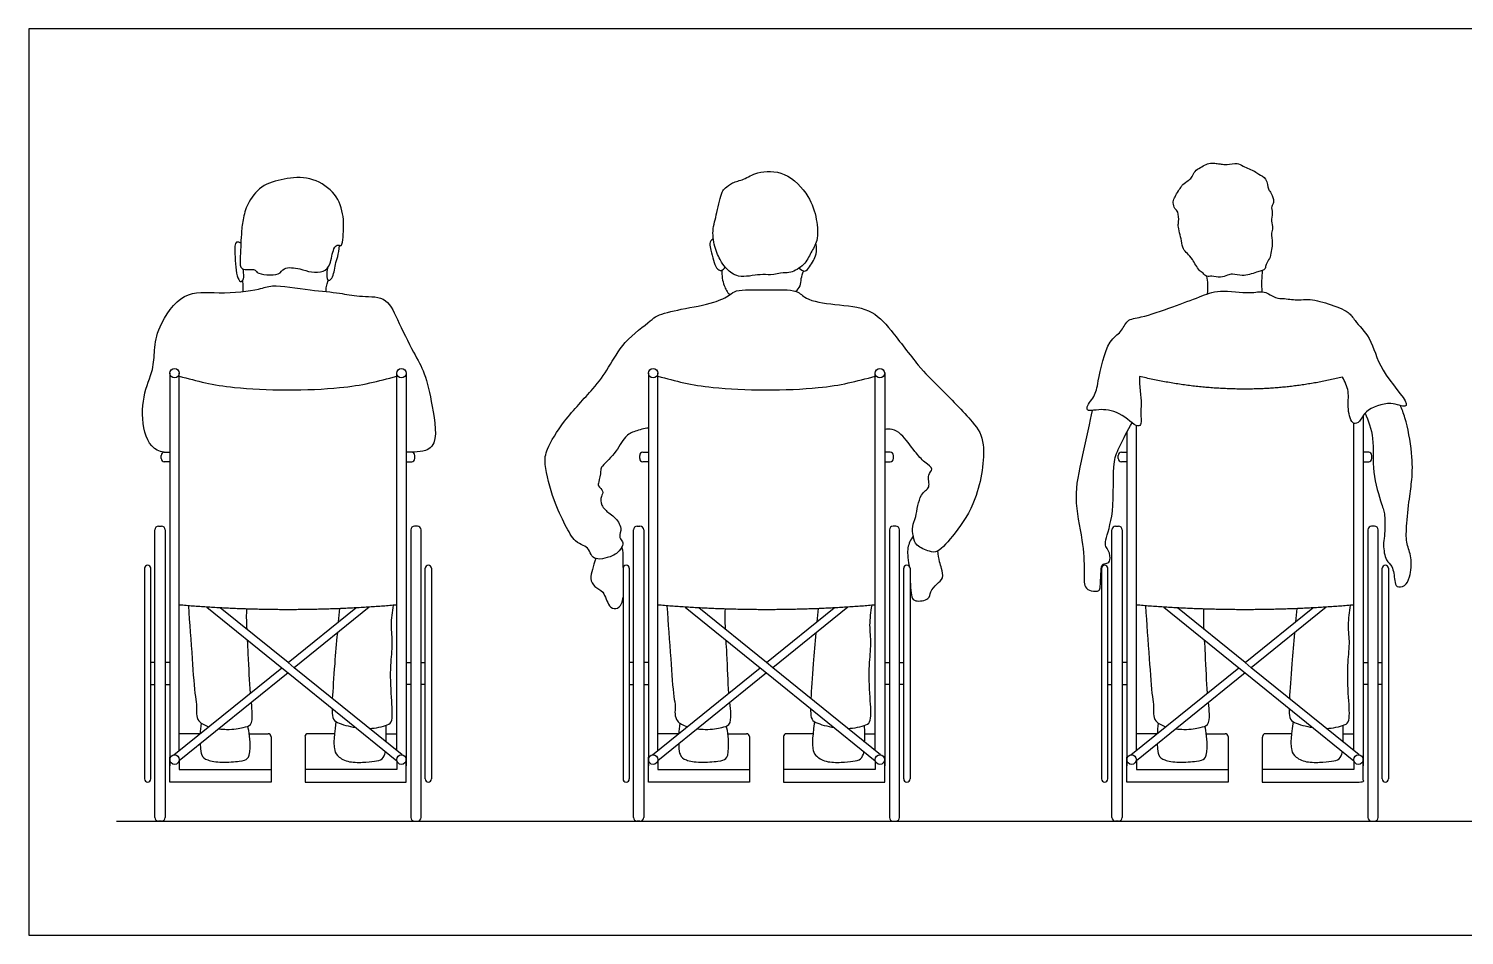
# Model space of a CAD drawing. Header units: millimetres. Extents: x 205.55 to 213.47, y 0.8 to 9.13.
# Drawn here: x 205.548 to 208.444, y 3.01 to 4.839 of the extents above; entities that cross this region are included whole.
import ezdxf

# ---------------------------------------------------------------- set-up
doc = ezdxf.new("R2010")
doc.units = ezdxf.units.MM
for name, color, linetype, true_color in [('AG-DIAGRAM', 7, 'Continuous', 0xfecc66), ('AG-PEOPLE', 7, 'Continuous', 0x66ccff), ('X-VPRT', 6, 'Continuous', 0xff00ff)]:
    doc.layers.add(name, color=color, linetype=linetype, true_color=true_color)

msp = doc.modelspace()

# ---------------------------------------------------------------- linework, layer by layer
at = {"layer": 'AG-DIAGRAM'}
msp.add_line((205.7258, 3.2406), (211.2202, 3.2406), dxfattribs=at)
at = {"layer": 'AG-PEOPLE'}
for p, q in [((205.803, 3.5605), (205.7947, 3.5605)), ((205.833, 3.5605), (205.8236, 3.5605)), ((205.8411, 3.3741), (206.0588, 3.5502)), ((206.3098, 3.5605), (206.3192, 3.5605)), ((206.3398, 3.5605), (206.3481, 3.5605)), ((206.7682, 3.5605), (206.7599, 3.5605)), ((206.7982, 3.5605), (206.7888, 3.5605)), ((206.8063, 3.3741), (207.024, 3.5502)), ((207.275, 3.5605), (207.2844, 3.5605)), ((207.305, 3.5605), (207.3133, 3.5605)), ((207.7334, 3.5605), (207.7251, 3.5605)), ((207.7634, 3.5605), (207.754, 3.5605)), ((207.7715, 3.3741), (207.9892, 3.5502)), ((208.2402, 3.5605), (208.2496, 3.5605)), ((208.2702, 3.5605), (208.2785, 3.5605)), ((205.7947, 3.516), (205.803, 3.516)), ((205.8236, 3.516), (205.833, 3.516)), ((206.3192, 3.516), (206.3098, 3.516)), ((206.3481, 3.516), (206.3398, 3.516)), ((206.7599, 3.516), (206.7682, 3.516)), ((206.7888, 3.516), (206.7982, 3.516)), ((207.2844, 3.516), (207.275, 3.516)), ((207.3133, 3.516), (207.305, 3.516)), ((207.7251, 3.516), (207.7334, 3.516)), ((207.754, 3.516), (207.7634, 3.516)), ((208.2496, 3.516), (208.2402, 3.516)), ((208.2785, 3.516), (208.2702, 3.516)), ((205.8942, 3.417), (205.8521, 3.417)), ((206.2695, 3.417), (206.2907, 3.417)), ((206.8594, 3.417), (206.8173, 3.417)), ((207.2347, 3.417), (207.2559, 3.417)), ((207.8246, 3.417), (207.7825, 3.417)), ((208.1999, 3.417), (208.2211, 3.417)), ((206.0371, 3.4051), (206.0371, 3.3194)), ((206.1057, 3.4051), (206.1057, 3.3194)), ((207.0023, 3.4051), (207.0023, 3.3194)), ((207.0709, 3.4051), (207.0709, 3.3194)), ((207.9675, 3.4051), (207.9675, 3.3194)), ((205.833, 3.3194), (205.833, 3.37)), ((206.3098, 3.3194), (206.3098, 3.37)), ((206.7982, 3.3194), (206.7982, 3.37)), ((207.275, 3.3194), (207.275, 3.37)), ((207.7634, 3.3194), (207.7634, 3.37)), ((206.0371, 3.3194), (205.833, 3.3194)), ((206.1057, 3.3194), (206.3098, 3.3194)), ((207.0023, 3.3194), (206.7982, 3.3194)), ((207.0709, 3.3194), (207.275, 3.3194)), ((207.9675, 3.3194), (207.7634, 3.3194))]:
    msp.add_line(p, q, dxfattribs=at)
for points in [[(205.833, 4.1443), (205.833, 3.9848), (205.833, 3.352)], [(205.8521, 3.383), (205.8521, 3.9848), (205.8521, 4.1443)], [(206.2907, 3.383), (206.2907, 3.9848), (206.2907, 4.1443)], [(206.3098, 4.1443), (206.3098, 3.9848), (206.3098, 3.352)], [(206.7982, 4.1443), (206.7982, 3.9848), (206.7982, 3.352)], [(206.8173, 3.383), (206.8173, 3.9848), (206.8173, 4.1443)], [(207.2559, 3.383), (207.2559, 3.9848), (207.2559, 4.1443)], [(207.275, 4.1443), (207.275, 3.9848), (207.275, 3.352)], [(208.2402, 4.0588), (208.2402, 3.9848), (208.2402, 3.352)], [(207.7634, 4.0254), (207.7634, 3.9848), (207.7634, 3.352)], [(207.7825, 3.383), (207.7825, 3.9848), (207.7825, 4.0387)], [(208.2211, 3.383), (208.2211, 3.9848), (208.2211, 4.0431)], [(205.9076, 3.6725), (206.0588, 3.5502), (206.0714, 3.54), (206.2907, 3.3626), (206.2907, 3.3447), (206.1057, 3.3447)], [(206.3016, 3.3741), (206.084, 3.5502), (206.0714, 3.5604), (205.9348, 3.6709)], [(206.0714, 3.5604), (206.208, 3.6709)], [(206.2352, 3.6725), (206.084, 3.5502)], [(206.8728, 3.6725), (207.024, 3.5502), (207.0366, 3.54), (207.2559, 3.3626), (207.2559, 3.3447), (207.0709, 3.3447)], [(207.2668, 3.3741), (207.0492, 3.5502), (207.0366, 3.5604), (206.9, 3.6709)], [(207.0366, 3.5604), (207.1732, 3.6709)], [(207.2004, 3.6725), (207.0492, 3.5502)], [(207.838, 3.6725), (207.9892, 3.5502), (208.0018, 3.54), (208.2211, 3.3626), (208.2211, 3.3447), (208.0361, 3.3447)], [(208.232, 3.3741), (208.0144, 3.5502), (208.0018, 3.5604), (207.8652, 3.6709)], [(208.0018, 3.5604), (208.1384, 3.6709)], [(208.1656, 3.6725), (208.0144, 3.5502)], [(206.0714, 3.54), (205.8521, 3.3626), (205.8521, 3.3447), (206.0371, 3.3447)], [(207.0366, 3.54), (206.8173, 3.3626), (206.8173, 3.3447), (207.0023, 3.3447)], [(208.0018, 3.54), (207.7825, 3.3626), (207.7825, 3.3447), (207.9675, 3.3447)]]:
    msp.add_lwpolyline(points, dxfattribs=at)
for centre in [(205.8426, 4.1443), (206.3002, 4.1443), (206.8078, 4.1443), (207.2654, 4.1443), (205.8426, 3.3647), (206.3002, 3.3647), (206.8078, 3.3647), (207.2654, 3.3647), (207.773, 3.3647), (208.2306, 3.3647)]:
    msp.add_circle(centre, 0.00952, dxfattribs=at)
for centre, radius, start, end in [((205.8219, 3.9785), 0.00635, 90, 180), ((205.8219, 3.9721), 0.00635, 180, 270), ((206.3209, 3.9785), 0.00635, 360, 90), ((206.3209, 3.9721), 0.00635, 270, 0), ((206.7871, 3.9785), 0.00635, 90, 180), ((206.7871, 3.9721), 0.00635, 180, 270), ((207.2861, 3.9785), 0.00635, 360, 90), ((207.2861, 3.9721), 0.00635, 270, 0), ((207.7523, 3.9785), 0.00635, 90, 180), ((207.7523, 3.9721), 0.00635, 180, 270), ((208.2513, 3.9785), 0.00635, 360, 90), ((208.2513, 3.9721), 0.00635, 270, 0), ((205.8104, 3.8284), 0.00748, 90, 180), ((205.8161, 3.8284), 0.00748, 0, 90), ((206.3267, 3.8284), 0.00748, 90, 180), ((206.3323, 3.8284), 0.00748, 0, 90), ((206.7756, 3.8284), 0.00748, 90, 180), ((206.7813, 3.8284), 0.00748, 0, 90), ((207.2919, 3.8284), 0.00748, 90, 180), ((207.2975, 3.8284), 0.00748, 0, 90), ((207.7408, 3.8284), 0.00748, 90, 180), ((207.7465, 3.8284), 0.00748, 0, 90), ((208.2571, 3.8284), 0.00748, 90, 180), ((208.2627, 3.8284), 0.00748, 0, 90), ((205.7883, 3.7507), 0.00635, 90, 180), ((205.7883, 3.7507), 0.00635, 0, 90), ((206.3545, 3.7507), 0.00635, 90, 180), ((206.3545, 3.7507), 0.00635, 0, 90), ((206.7535, 3.7507), 0.00635, 90, 180), ((206.7535, 3.7507), 0.00635, 0, 90), ((207.3197, 3.7507), 0.00635, 90, 180), ((207.3197, 3.7507), 0.00635, 0, 90), ((207.7187, 3.7507), 0.00635, 90, 180), ((207.7187, 3.7507), 0.00635, 0, 90), ((208.2849, 3.7507), 0.00635, 90, 180), ((208.2849, 3.7507), 0.00635, 0, 90), ((206.0311, 3.4111), 0.00593, 0, 90), ((206.1116, 3.4111), 0.00593, 90, 180), ((206.9963, 3.4111), 0.00593, 0, 90), ((207.0768, 3.4111), 0.00593, 90, 180), ((207.9615, 3.4111), 0.00593, 0, 90), ((205.7883, 3.3258), 0.00635, 180, 270), ((205.7883, 3.3258), 0.00635, 270, 0), ((206.3545, 3.3258), 0.00635, 180, 270), ((206.3545, 3.3258), 0.00635, 270, 0), ((206.7535, 3.3258), 0.00635, 180, 270), ((206.7535, 3.3258), 0.00635, 270, 0), ((207.3197, 3.3258), 0.00635, 180, 270), ((207.3197, 3.3258), 0.00635, 270, 0), ((207.7187, 3.3258), 0.00635, 180, 270), ((207.7187, 3.3258), 0.00635, 270, 0), ((208.2849, 3.3258), 0.00635, 180, 270), ((208.2849, 3.3258), 0.00635, 270, 0), ((205.8104, 3.2481), 0.00748, 180, 270), ((205.8161, 3.2481), 0.00748, 270, 360), ((206.3267, 3.2481), 0.00748, 180, 270), ((206.3323, 3.2481), 0.00748, 270, 0), ((206.7756, 3.2481), 0.00748, 180, 270), ((206.7813, 3.2481), 0.00748, 270, 360), ((207.2919, 3.2481), 0.00748, 180, 270), ((207.2975, 3.2481), 0.00748, 270, 0), ((207.7408, 3.2481), 0.00748, 180, 270), ((207.7465, 3.2481), 0.00748, 270, 360), ((208.2571, 3.2481), 0.00748, 180, 270), ((208.2627, 3.2481), 0.00748, 270, 0)]:
    msp.add_arc(centre, radius, start, end, dxfattribs=at)
for points, degree, knots in [([(206.9536, 4.5179), (206.9508, 4.5155), (206.9454, 4.5098), (206.9369, 4.4666), (206.9261, 4.4325), (206.9316, 4.3956), (206.9454, 4.3677), (206.9564, 4.3536), (206.9792, 4.3342), (207.024, 4.3452), (207.0436, 4.3413), (207.0709, 4.3478), (207.0855, 4.3457), (207.1146, 4.3619), (207.1253, 4.3877), (207.1416, 4.4117), (207.1384, 4.4565), (207.124, 4.5028), (207.0768, 4.5532), (207.0184, 4.5524), (206.9918, 4.5344), (206.968, 4.5299), (206.9571, 4.5211), (206.9536, 4.5179)], 3, [0, 0, 0, 0, 0.1877, 0.558775, 0.912251, 1.256865, 1.571913, 1.812489, 2.11119, 2.487708, 2.75281, 3.044021, 3.266502, 3.581277, 3.883646, 4.184725, 4.55723, 4.960062, 5.421711, 5.840672, 6.16097, 6.439107, 6.679368, 6.679368, 6.679368, 6.679368]), ([(207.8592, 4.4978), (207.8572, 4.4938), (207.8559, 4.4885), (207.8594, 4.4756), (207.8679, 4.4706), (207.8683, 4.4496), (207.8658, 4.4419), (207.8742, 4.4111), (207.8757, 4.3951), (207.886, 4.3853), (207.8963, 4.3743), (207.908, 4.3512), (207.917, 4.3467), (207.9246, 4.3377), (207.9351, 4.3415), (207.9524, 4.336), (207.9664, 4.3423), (207.9764, 4.3452), (207.9964, 4.3403), (208.0104, 4.343), (208.0246, 4.3477), (208.0338, 4.351), (208.0422, 4.3528), (208.0435, 4.3621), (208.0461, 4.3679), (208.0535, 4.3785), (208.0546, 4.3942), (208.0581, 4.4071), (208.0531, 4.4269), (208.0591, 4.4372), (208.0531, 4.4512), (208.0582, 4.4669), (208.0538, 4.4806), (208.0595, 4.4868), (208.06, 4.4949), (208.0533, 4.5105), (208.0477, 4.515), (208.0467, 4.538), (208.0289, 4.5455), (208.0218, 4.5522), (207.9973, 4.5613), (207.9867, 4.5698), (207.9656, 4.5642), (207.9542, 4.5662), (207.9458, 4.5668), (207.9347, 4.569), (207.9227, 4.5657), (207.9119, 4.5589), (207.9001, 4.5525), (207.8956, 4.5405), (207.8889, 4.5334), (207.8754, 4.5252), (207.8724, 4.5195), (207.8623, 4.5042), (207.8592, 4.4978)], 3, [0, 0, 0, 0, 0.183966, 0.379567, 0.55501, 0.802747, 0.97594, 1.292637, 1.526945, 1.730046, 1.958718, 2.244885, 2.428141, 2.608304, 2.788145, 3.028559, 3.247178, 3.432044, 3.686104, 3.90583, 4.125598, 4.306599, 4.462751, 4.626174, 4.772688, 4.974481, 5.199466, 5.412151, 5.663364, 5.853245, 6.065123, 6.297734, 6.505628, 6.658273, 6.818828, 7.049388, 7.204084, 7.462367, 7.699878, 7.884857, 8.170733, 8.382997, 8.640291, 8.836251, 8.999095, 9.189119, 9.389334, 9.595111, 9.802192, 9.999484, 10.182448, 10.401614, 10.556383, 10.84212, 10.84212, 10.84212, 10.84212]), ([(205.9793, 4.3551), (205.9741, 4.358), (205.975, 4.3745), (205.9759, 4.3991), (205.9771, 4.4247), (205.9799, 4.4545), (205.9888, 4.4868), (206.0162, 4.5242), (206.0635, 4.5375), (206.116, 4.5419), (206.1653, 4.5129), (206.1848, 4.4682), (206.1835, 4.4241), (206.1798, 4.398), (206.1733, 4.4051), (206.1618, 4.3975), (206.1575, 4.3612), (206.144, 4.348), (206.1173, 4.3469), (206.0964, 4.3558), (206.061, 4.3598), (206.0562, 4.3386), (206.006, 4.3442), (206.0068, 4.3561), (205.9854, 4.3518), (205.9793, 4.3551)], 3, [0, 0, 0, 0, 0.245453, 0.538435, 0.827674, 1.138715, 1.469504, 1.848201, 2.244064, 2.656429, 3.073519, 3.470697, 3.849835, 4.055368, 4.239911, 4.450202, 4.737131, 4.989741, 5.266319, 5.543277, 5.860382, 6.094088, 6.466426, 6.623192, 6.90766, 6.90766, 6.90766, 6.90766]), ([(205.9771, 4.4063), (205.9741, 4.4077), (205.9633, 4.413), (205.9646, 4.3825), (205.9662, 4.3378), (205.9781, 4.3255), (205.9835, 4.338), (205.9816, 4.35), (205.981, 4.3544)], 3, [0, 0, 0, 0, 0.180661, 0.460338, 0.860472, 1.044819, 1.228464, 1.43629, 1.43629, 1.43629, 1.43629]), ([(206.1511, 4.3562), (206.1496, 4.3516), (206.149, 4.343), (206.1505, 4.3282), (206.1638, 4.3365), (206.1654, 4.364), (206.1737, 4.3834), (206.1754, 4.4022)], 3, [0, 0, 0, 0, 0.267892, 0.498237, 0.711185, 1.087614, 1.452423, 1.452423, 1.452423, 1.452423]), ([(206.9293, 4.4151), (206.9196, 4.4109), (206.9253, 4.3908), (206.9323, 4.356), (206.9456, 4.3494), (206.9513, 4.3554), (206.953, 4.3583)], 3, [0, 0, 0, 0, 0.307264, 0.712346, 0.928818, 1.138122, 1.138122, 1.138122, 1.138122]), ([(207.1026, 4.3563), (207.1055, 4.3531), (207.1146, 4.3462), (207.1243, 4.36), (207.1314, 4.3708), (207.1403, 4.3889), (207.1359, 4.4064)], 3, [0, 0, 0, 0, 0.27354, 0.551287, 0.844909, 1.238724, 1.238724, 1.238724, 1.238724]), ([(206.9463, 4.3521), (206.9459, 4.3417), (206.9496, 4.3207), (206.9576, 4.308), (206.962, 4.3021)], 3, [0, 0, 0, 0, 0.3194814, 0.5884742, 0.5884742, 0.5884742, 0.5884742]), ([(207.0957, 4.3095), (207.0992, 4.3124), (207.106, 4.3197), (207.1058, 4.3354), (207.1093, 4.3454), (207.111, 4.3504)], 3, [0, 0, 0, 0, 0.2119271, 0.4343387, 0.663035, 0.663035, 0.663035, 0.663035]), ([(208.0363, 4.3084), (208.0358, 4.3157), (208.0355, 4.33), (208.0365, 4.3447), (208.0373, 4.3518)], 3, [0.0084451, 0.0084451, 0.0084451, 0.0084451, 0.2736371, 0.5266379, 0.5266379, 0.5266379, 0.5266379]), ([(205.8219, 3.9848, 0.0045), (205.7801, 3.988, 0.0045), (205.7692, 4.0882, 0.0045), (205.8008, 4.1486, 0.0045), (205.8014, 4.1917, 0.0045), (205.8083, 4.2392, 0.0045), (205.8591, 4.3134, 0.0045), (205.9305, 4.3034, 0.0045), (206.0136, 4.3117, 0.0045), (206.0388, 4.3245, 0.0045), (206.1175, 4.3107, 0.0045), (206.1748, 4.3072, 0.0045), (206.2135, 4.2974, 0.0045), (206.2708, 4.3014, 0.0045), (206.2914, 4.2523, 0.0045), (206.324, 4.1867, 0.0045), (206.349, 4.1435, 0.0045), (206.3623, 4.081, 0.0045), (206.3779, 3.9869, 0.0045), (206.3351, 3.9853, 0.0045), (206.3209, 3.9848, 0.0045)], 3, [0, 0, 0, 0, 0.865792, 1.328615, 1.696116, 2.094515, 2.59935, 3.07739, 3.589561, 3.901376, 4.404368, 4.845942, 5.209456, 5.602803, 6.024341, 6.522441, 6.921177, 7.393247, 7.905862, 8.280568, 8.280568, 8.280568, 8.280568]), ([(205.9808, 4.3091), (205.9808, 4.3119), (205.9808, 4.3197), (205.9806, 4.3271), (205.9804, 4.332)], 3, [0.1107927, 0.1107927, 0.1107927, 0.1107927, 0.2291108, 0.448301, 0.448301, 0.448301, 0.448301]), ([(206.1482, 4.3088), (206.1483, 4.3105), (206.1484, 4.315), (206.1487, 4.3198), (206.1524, 4.3315)], 3, [0.0656462, 0.0656462, 0.0656462, 0.0656462, 0.1655386, 0.3367896, 0.3367896, 0.3367896, 0.3367896]), ([(207.9263, 4.3044), (207.9269, 4.3109), (207.9271, 4.3239), (207.9258, 4.3345), (207.9249, 4.3398)], 3, [0, 0, 0, 0, 0.2527925, 0.4817937, 0.4817937, 0.4817937, 0.4817937]), ([(206.7982, 4.0336), (206.7893, 4.0326), (206.7716, 4.0278), (206.7493, 4.0176), (206.7328, 3.981), (206.7017, 3.9557), (206.7027, 3.9464), (206.6984, 3.9248), (206.6956, 3.9171), (206.7095, 3.9063), (206.7019, 3.8953), (206.7019, 3.8771), (206.7188, 3.8615), (206.7299, 3.8557), (206.7473, 3.8319), (206.7375, 3.8149), (206.7462, 3.8057), (206.748, 3.7981), (206.7365, 3.7795), (206.7159, 3.772), (206.6965, 3.7676), (206.6828, 3.7743), (206.679, 3.79), (206.6664, 3.7973), (206.6486, 3.8043), (206.6291, 3.8404), (206.6069, 3.8866), (206.5867, 3.9599), (206.5926, 3.9923), (206.6278, 4.0507), (206.6868, 4.1111), (206.7186, 4.1546), (206.7471, 4.2089), (206.8025, 4.249), (206.8152, 4.2621), (206.8667, 4.2746), (206.9288, 4.284), (206.9624, 4.3011), (206.9758, 4.3142), (207.0359, 4.311), (207.0987, 4.3151), (207.1151, 4.2911), (207.1764, 4.2817), (207.2462, 4.2772), (207.2885, 4.2321), (207.3432, 4.157), (207.3837, 4.1173), (207.4546, 4.0463), (207.4816, 4.0031), (207.4643, 3.8885), (207.4198, 3.8241), (207.3834, 3.7811), (207.3653, 3.7845), (207.3374, 3.7951), (207.3325, 3.8146), (207.3296, 3.8362), (207.3389, 3.8522), (207.3442, 3.9032), (207.3698, 3.9117), (207.3587, 3.9392), (207.3763, 3.951), (207.3531, 3.9653), (207.3359, 3.9857), (207.3099, 4.0219), (207.291, 4.032), (207.2799, 4.0317), (207.275, 4.0307)], 3, [0, 0, 0, 0, 0.297273, 0.575062, 0.927139, 1.277083, 1.447397, 1.711283, 1.871197, 2.083551, 2.274683, 2.510893, 2.775108, 2.987025, 3.280734, 3.511903, 3.704655, 3.920323, 4.153455, 4.429637, 4.681897, 4.889923, 5.110352, 5.320966, 5.562921, 5.916213, 6.343598, 6.833685, 7.156636, 7.619991, 8.146802, 8.562448, 8.98694, 9.449387, 9.69336, 10.097864, 10.567303, 10.906043, 11.137447, 11.578521, 12.026958, 12.309344, 12.749277, 13.225329, 13.668293, 14.190167, 14.638919, 15.199588, 15.609471, 16.200435, 16.684391, 17.088497, 17.318416, 17.618764, 17.868345, 18.127004, 18.375173, 18.706204, 18.96861, 19.245218, 19.458337, 19.713136, 20.026897, 20.406733, 20.666143, 20.888275, 20.888275, 20.888275, 20.888275]), ([(207.7889, 4.1378), (207.7884, 4.1193), (207.7943, 4.0812), (207.7901, 4.0648), (207.7943, 4.0423), (207.7827, 4.0327), (207.7507, 4.0688), (207.7075, 4.0721), (207.6928, 4.0686), (207.6847, 4.0688), (207.6792, 4.075), (207.7006, 4.0991), (207.705, 4.1272), (207.7228, 4.2115), (207.7525, 4.2249), (207.7628, 4.2539), (207.7946, 4.2561), (207.8568, 4.2783), (207.9099, 4.298), (207.9491, 4.3142), (208.0113, 4.3035), (208.04, 4.3122), (208.063, 4.2946), (208.0813, 4.2955), (208.1105, 4.2905), (208.1296, 4.2954), (208.1697, 4.2852), (208.2119, 4.2694), (208.2227, 4.2493), (208.2594, 4.2135), (208.2699, 4.1511), (208.3314, 4.0869), (208.3242, 4.074), (208.2942, 4.0898), (208.2431, 4.0704), (208.2352, 4.0475), (208.2178, 4.0373), (208.207, 4.0743), (208.2132, 4.1072), (208.2034, 4.1275), (208.1981, 4.1365)], 3, [-2.304532, -2.304532, -2.304532, -2.304532, -1.909764, -1.640952, -1.381232, -1.210221, -0.79282, -0.407579, -0.141309, -0.141309, 0.02786, 0.327574, 0.659217, 1.183536, 1.504861, 1.796174, 2.106033, 2.581284, 3.022202, 3.413834, 3.850395, 4.161579, 4.452825, 4.702862, 5.011358, 5.267886, 5.641203, 6.025288, 6.295835, 6.690583, 7.175255, 7.699842, 7.843314, 8.156846, 8.574604, 8.855725, 9.058321, 9.379988, 9.726615, 10.051745, 10.051745, 10.051745, 10.051745]), ([(205.8521, 4.1384), (205.8886, 4.1283), (205.9597, 4.1095), (206.1796, 4.1087), (206.2529, 4.1279), (206.2907, 4.1384)], 3, [0, 0, 0, 0, 0.610753, 1.444758, 2.065764, 2.065764, 2.065764, 2.065764]), ([(206.8173, 4.1384), (206.8538, 4.1283), (206.9249, 4.1095), (207.1448, 4.1087), (207.2181, 4.1279), (207.2559, 4.1384)], 3, [0, 0, 0, 0, 0.610753, 1.444758, 2.065764, 2.065764, 2.065764, 2.065764]), ([(208.1981, 4.1365), (208.1, 4.1122), (208.0018, 4.1122), (207.8953, 4.1122), (207.7889, 4.1378)], 2, [0.075637, 0.075637, 0.075637, 0.719678, 0.719678, 1.418232, 1.418232, 1.418232]), ([(207.6933, 4.069), (207.6893, 4.0488), (207.671, 3.9649), (207.6544, 3.8931), (207.6749, 3.808), (207.6784, 3.7477), (207.6757, 3.7123), (207.6906, 3.7041), (207.7087, 3.7039), (207.7096, 3.7148), (207.7115, 3.7386), (207.7112, 3.7599), (207.7232, 3.7599), (207.7315, 3.7661), (207.7276, 3.7866), (207.7196, 3.7946), (207.72, 3.8105), (207.7402, 3.8621), (207.7331, 3.9648), (207.7484, 3.9947), (207.7649, 4.0294), (207.7738, 4.0441)], 3, [0.024389, 0.024389, 0.024389, 0.024389, 0.436904, 0.923433, 1.431302, 1.880874, 2.201367, 2.418434, 2.641367, 2.809268, 3.093522, 3.325845, 3.53147, 3.706125, 3.930177, 4.11794, 4.324375, 4.753285, 5.271427, 5.554629, 5.860935, 5.860935, 5.860935, 5.860935]), ([(208.2439, 4.0636), (208.2507, 4.0497), (208.2639, 4.0085), (208.2561, 3.9496), (208.2771, 3.8786), (208.2852, 3.8591), (208.2833, 3.8149), (208.28, 3.7988), (208.2845, 3.7648), (208.3004, 3.757), (208.3033, 3.7265), (208.3069, 3.7112), (208.3253, 3.7142), (208.3354, 3.733), (208.3394, 3.7735), (208.3264, 3.7991), (208.3268, 3.8326), (208.3333, 3.8945), (208.3391, 3.93), (208.3404, 3.9821), (208.3272, 4.0488), (208.3184, 4.0717), (208.3151, 4.079)], 3, [0.038322, 0.038322, 0.038322, 0.038322, 0.386643, 0.806256, 1.193052, 1.452653, 1.798287, 2.033873, 2.330981, 2.568839, 2.859016, 3.057282, 3.288061, 3.540157, 3.876515, 4.169571, 4.47549, 4.815492, 5.139872, 5.529903, 5.962318, 6.185032, 6.185032, 6.185032, 6.185032]), ([(206.7474, 3.7525), (206.7475, 3.7606), (206.7477, 3.7764), (206.7477, 3.7832), (206.7448, 3.7941)], 3, [2.3695093, 2.3695093, 2.3695093, 2.3695093, 2.5560806, 2.7780447, 2.7780447, 2.7780447, 2.7780447]), ([(207.3326, 3.816), (207.3274, 3.8089), (207.3189, 3.7922), (207.3216, 3.7734), (207.3241, 3.7553)], 3, [0, 0, 0, 0, 0.3497325, 0.7024782, 0.7024782, 0.7024782, 0.7024782]), ([(206.6923, 3.7704), (206.6894, 3.7631), (206.6856, 3.7483), (206.6798, 3.7301), (206.6891, 3.7117), (206.7098, 3.7058), (206.7163, 3.6733), (206.7329, 3.6667), (206.7443, 3.6761), (206.7467, 3.6876), (206.7472, 3.6925)], 3, [0, 0, 0, 0, 0.276658, 0.52278, 0.764573, 1.018453, 1.333532, 1.547733, 1.773771, 1.910999, 1.910999, 1.910999, 1.910999]), ([(207.326, 3.7351), (207.3268, 3.721), (207.3272, 3.6925), (207.3364, 3.6828), (207.3664, 3.6864), (207.3661, 3.7042), (207.3797, 3.7195), (207.3947, 3.7299), (207.3899, 3.7511), (207.3852, 3.7634), (207.3828, 3.7784), (207.3823, 3.7858)], 3, [0.908169, 0.908169, 0.908169, 0.908169, 1.277622, 1.470288, 1.755247, 1.975119, 2.230776, 2.465322, 2.713475, 2.928675, 3.198835, 3.198835, 3.198835, 3.198835]), ([(206.2907, 3.6766), (206.1811, 3.6672), (206.0714, 3.6672), (205.9617, 3.6672), (205.8521, 3.6766)], 2, [0, 0, 0, 0.719678, 0.719678, 1.439356, 1.439356, 1.439356]), ([(205.8705, 3.6751), (205.8728, 3.6395), (205.878, 3.5735), (205.8831, 3.4928), (205.8887, 3.4726), (205.8838, 3.4438), (205.9032, 3.4339), (205.9117, 3.4312)], 3, [0, 0, 0, 0, 0.592919, 1.094188, 1.356246, 1.663578, 1.851939, 1.851939, 1.851939, 1.851939]), ([(205.9888, 3.6272), (205.9883, 3.6366), (205.9876, 3.6551), (205.9882, 3.6627), (205.9885, 3.6686)], 3, [4.1043348, 4.1043348, 4.1043348, 4.1043348, 4.2968813, 4.5374445, 4.5374445, 4.5374445, 4.5374445]), ([(206.2356, 3.4276), (206.2473, 3.4283), (206.2726, 3.4327), (206.2839, 3.4441), (206.2794, 3.4934), (206.2771, 3.5538), (206.2837, 3.5982), (206.2783, 3.636), (206.2819, 3.6629), (206.2843, 3.6761)], 3, [2.497945, 2.497945, 2.497945, 2.497945, 2.84505, 3.0532, 3.442609, 3.900977, 4.281771, 4.631836, 4.995204, 4.995204, 4.995204, 4.995204]), ([(207.2559, 3.6766), (207.1463, 3.6672), (207.0366, 3.6672), (206.9269, 3.6672), (206.8173, 3.6766)], 2, [0, 0, 0, 0.719678, 0.719678, 1.439356, 1.439356, 1.439356]), ([(206.8357, 3.6751), (206.838, 3.6395), (206.8432, 3.5735), (206.8483, 3.4928), (206.8539, 3.4726), (206.849, 3.4438), (206.8684, 3.4339), (206.8769, 3.4312)], 3, [0, 0, 0, 0, 0.592919, 1.094188, 1.356246, 1.663578, 1.851939, 1.851939, 1.851939, 1.851939]), ([(206.954, 3.6272), (206.9535, 3.6366), (206.9528, 3.6551), (206.9534, 3.6627), (206.9537, 3.6686)], 3, [4.1043348, 4.1043348, 4.1043348, 4.1043348, 4.2968813, 4.5374445, 4.5374445, 4.5374445, 4.5374445]), ([(207.2008, 3.4276), (207.2125, 3.4283), (207.2378, 3.4327), (207.2491, 3.4441), (207.2446, 3.4934), (207.2423, 3.5538), (207.2489, 3.5982), (207.2435, 3.636), (207.2471, 3.6629), (207.2495, 3.6761)], 3, [2.497945, 2.497945, 2.497945, 2.497945, 2.84505, 3.0532, 3.442609, 3.900977, 4.281771, 4.631836, 4.995204, 4.995204, 4.995204, 4.995204]), ([(208.2211, 3.6766), (208.1115, 3.6672), (208.0018, 3.6672), (207.8921, 3.6672), (207.7825, 3.6766)], 2, [0, 0, 0, 0.719678, 0.719678, 1.439356, 1.439356, 1.439356]), ([(207.8009, 3.6751), (207.8032, 3.6395), (207.8084, 3.5735), (207.8135, 3.4928), (207.8191, 3.4726), (207.8142, 3.4438), (207.8336, 3.4339), (207.8421, 3.4312)], 3, [0, 0, 0, 0, 0.592919, 1.094188, 1.356246, 1.663578, 1.851939, 1.851939, 1.851939, 1.851939]), ([(207.9192, 3.6272), (207.9187, 3.6366), (207.918, 3.6551), (207.9186, 3.6627), (207.9189, 3.6686)], 3, [4.1043348, 4.1043348, 4.1043348, 4.1043348, 4.2968813, 4.5374445, 4.5374445, 4.5374445, 4.5374445]), ([(208.166, 3.4276), (208.1777, 3.4283), (208.203, 3.4327), (208.2143, 3.4441), (208.2098, 3.4934), (208.2075, 3.5538), (208.2141, 3.5982), (208.2087, 3.636), (208.2123, 3.6629), (208.2147, 3.6761)], 3, [2.497945, 2.497945, 2.497945, 2.497945, 2.84505, 3.0532, 3.442609, 3.900977, 4.281771, 4.631836, 4.995204, 4.995204, 4.995204, 4.995204]), ([(206.1709, 3.6204), (206.169, 3.5998), (206.1647, 3.5519), (206.1619, 3.5041), (206.1608, 3.4881)], 3, [0.2658776, 0.2658776, 0.2658776, 0.2658776, 0.5977644, 1.0315785, 1.0315785, 1.0315785, 1.0315785]), ([(207.1361, 3.6204), (207.1342, 3.5998), (207.1299, 3.5519), (207.1271, 3.5041), (207.126, 3.4881)], 3, [0.2658776, 0.2658776, 0.2658776, 0.2658776, 0.5977644, 1.0315785, 1.0315785, 1.0315785, 1.0315785]), ([(208.1013, 3.6204), (208.0994, 3.5998), (208.0951, 3.5519), (208.0923, 3.5041), (208.0912, 3.4881)], 3, [0.2658776, 0.2658776, 0.2658776, 0.2658776, 0.5977644, 1.0315785, 1.0315785, 1.0315785, 1.0315785]), ([(205.9956, 3.4991), (205.9937, 3.5216), (205.9925, 3.5579), (205.9904, 3.5969), (205.9899, 3.6059)], 3, [3.2982877, 3.2982877, 3.2982877, 3.2982877, 3.8088828, 3.9696107, 3.9696107, 3.9696107, 3.9696107]), ([(206.9608, 3.4991), (206.9589, 3.5216), (206.9577, 3.5579), (206.9556, 3.5969), (206.9551, 3.6059)], 3, [3.2982877, 3.2982877, 3.2982877, 3.2982877, 3.8088828, 3.9696107, 3.9696107, 3.9696107, 3.9696107]), ([(207.926, 3.4991), (207.9241, 3.5216), (207.9229, 3.5579), (207.9208, 3.5969), (207.9203, 3.6059)], 3, [3.2982877, 3.2982877, 3.2982877, 3.2982877, 3.8088828, 3.9696107, 3.9696107, 3.9696107, 3.9696107]), ([(205.9318, 3.427), (205.9373, 3.4263), (205.9589, 3.4247), (205.9793, 3.4291), (205.9987, 3.4336), (206.0001, 3.4547), (205.9984, 3.4716), (205.9975, 3.4802)], 3, [1.989579, 1.989579, 1.989579, 1.989579, 2.101613, 2.434194, 2.661563, 2.924822, 3.145561, 3.145561, 3.145561, 3.145561]), ([(206.897, 3.427), (206.9025, 3.4263), (206.9241, 3.4247), (206.9445, 3.4291), (206.9639, 3.4336), (206.9653, 3.4547), (206.9636, 3.4716), (206.9627, 3.4802)], 3, [1.989579, 1.989579, 1.989579, 1.989579, 2.101613, 2.434194, 2.661563, 2.924822, 3.145561, 3.145561, 3.145561, 3.145561]), ([(207.8622, 3.427), (207.8677, 3.4263), (207.8893, 3.4247), (207.9097, 3.4291), (207.9291, 3.4336), (207.9305, 3.4547), (207.9288, 3.4716), (207.9279, 3.4802)], 3, [1.989579, 1.989579, 1.989579, 1.989579, 2.101613, 2.434194, 2.661563, 2.924822, 3.145561, 3.145561, 3.145561, 3.145561]), ([(206.1603, 3.4681), (206.1602, 3.4617), (206.1603, 3.4479), (206.1711, 3.4375), (206.1947, 3.4318), (206.2078, 3.4296)], 3, [1.3847547, 1.3847547, 1.3847547, 1.3847547, 1.602784, 1.8200772, 2.195625, 2.195625, 2.195625, 2.195625]), ([(207.1255, 3.4681), (207.1254, 3.4617), (207.1255, 3.4479), (207.1363, 3.4375), (207.1599, 3.4318), (207.173, 3.4296)], 3, [1.3847547, 1.3847547, 1.3847547, 1.3847547, 1.602784, 1.8200772, 2.195625, 2.195625, 2.195625, 2.195625]), ([(208.0907, 3.4681), (208.0906, 3.4617), (208.0907, 3.4479), (208.1015, 3.4375), (208.1251, 3.4318), (208.1382, 3.4296)], 3, [1.3847547, 1.3847547, 1.3847547, 1.3847547, 1.602784, 1.8200772, 2.195625, 2.195625, 2.195625, 2.195625]), ([(205.8943, 3.3967), (205.8948, 3.3815), (205.8984, 3.37), (205.9063, 3.3636), (205.9364, 3.3581), (205.9781, 3.3617), (205.9903, 3.3647), (205.9967, 3.3809), (205.9937, 3.4236), (205.9901, 3.4321)], 3, [0.0616376, 0.0616376, 0.0616376, 0.0616376, 0.1004634, 0.2009269, 0.3013903, 0.4018537, 0.5023172, 0.6027806, 0.703244, 0.703244, 0.703244, 0.703244]), ([(206.1681, 3.4417), (206.1626, 3.4007), (206.1651, 3.3857), (206.1676, 3.3737), (206.1901, 3.359), (206.2234, 3.3589), (206.247, 3.3617), (206.261, 3.3635), (206.2666, 3.3737), (206.268, 3.3809)], 3, [0, 0, 0, 0, 0.1036669, 0.2073338, 0.3110008, 0.4146677, 0.5183346, 0.6220015, 0.6993227, 0.6993227, 0.6993227, 0.6993227]), ([(206.8595, 3.3967), (206.86, 3.3815), (206.8636, 3.37), (206.8715, 3.3636), (206.9016, 3.3581), (206.9433, 3.3617), (206.9555, 3.3647), (206.9619, 3.3809), (206.9589, 3.4236), (206.9553, 3.4321)], 3, [0.0616376, 0.0616376, 0.0616376, 0.0616376, 0.1004634, 0.2009269, 0.3013903, 0.4018537, 0.5023172, 0.6027806, 0.703244, 0.703244, 0.703244, 0.703244]), ([(207.1333, 3.4417), (207.1278, 3.4007), (207.1303, 3.3857), (207.1328, 3.3737), (207.1553, 3.359), (207.1886, 3.3589), (207.2122, 3.3617), (207.2262, 3.3635), (207.2318, 3.3737), (207.2332, 3.3809)], 3, [0, 0, 0, 0, 0.1036669, 0.2073338, 0.3110008, 0.4146677, 0.5183346, 0.6220015, 0.6993227, 0.6993227, 0.6993227, 0.6993227]), ([(207.8247, 3.3967), (207.8252, 3.3815), (207.8288, 3.37), (207.8367, 3.3636), (207.8668, 3.3581), (207.9085, 3.3617), (207.9207, 3.3647), (207.9271, 3.3809), (207.9241, 3.4236), (207.9205, 3.4321)], 3, [0.0616376, 0.0616376, 0.0616376, 0.0616376, 0.1004634, 0.2009269, 0.3013903, 0.4018537, 0.5023172, 0.6027806, 0.703244, 0.703244, 0.703244, 0.703244]), ([(208.0985, 3.4417), (208.093, 3.4007), (208.0955, 3.3857), (208.098, 3.3737), (208.1205, 3.359), (208.1538, 3.3589), (208.1774, 3.3617), (208.1914, 3.3635), (208.197, 3.3737), (208.1984, 3.3809)], 3, [0, 0, 0, 0, 0.1036669, 0.2073338, 0.3110008, 0.4146677, 0.5183346, 0.6220015, 0.6993227, 0.6993227, 0.6993227, 0.6993227])]:
    msp.add_open_spline(points, degree=degree, knots=knots, dxfattribs=at)
for points, degree in [([(205.8156, 3.9721), (205.8156, 3.9753), (205.8156, 3.9785)], 2), ([(205.8219, 3.9848), (205.8275, 3.9848), (205.833, 3.9848)], 2), ([(206.3209, 3.9848), (206.3153, 3.9848), (206.3098, 3.9848)], 2), ([(206.3272, 3.9721), (206.3272, 3.9753), (206.3272, 3.9785)], 2), ([(206.7808, 3.9721), (206.7808, 3.9753), (206.7808, 3.9785)], 2), ([(206.7871, 3.9848), (206.7927, 3.9848), (206.7982, 3.9848)], 2), ([(207.2861, 3.9848), (207.2805, 3.9848), (207.275, 3.9848)], 2), ([(207.2924, 3.9721), (207.2924, 3.9753), (207.2924, 3.9785)], 2), ([(207.746, 3.9721), (207.746, 3.9753), (207.746, 3.9785)], 2), ([(207.7523, 3.9848), (207.7579, 3.9848), (207.7634, 3.9848)], 2), ([(208.2513, 3.9848), (208.2457, 3.9848), (208.2402, 3.9848)], 2), ([(208.2576, 3.9721), (208.2576, 3.9753), (208.2576, 3.9785)], 2), ([(205.833, 3.9658), (205.8275, 3.9658), (205.8219, 3.9658)], 2), ([(206.3098, 3.9658), (206.3153, 3.9658), (206.3209, 3.9658)], 2), ([(206.7982, 3.9658), (206.7927, 3.9658), (206.7871, 3.9658)], 2), ([(207.275, 3.9658), (207.2805, 3.9658), (207.2861, 3.9658)], 2), ([(207.7634, 3.9658), (207.7579, 3.9658), (207.7523, 3.9658)], 2), ([(208.2402, 3.9658), (208.2457, 3.9658), (208.2513, 3.9658)], 2), ([(205.803, 3.2481), (205.803, 3.5382), (205.803, 3.8284)], 2), ([(205.8104, 3.8359), (205.8133, 3.8359), (205.8161, 3.8359)], 2), ([(205.8236, 3.8284), (205.8236, 3.5382), (205.8236, 3.2481)], 2), ([(206.3192, 3.8284), (206.3192, 3.5382), (206.3192, 3.2481)], 2), ([(206.3323, 3.8359), (206.3295, 3.8359), (206.3267, 3.8359)], 2), ([(206.3398, 3.2481), (206.3398, 3.5382), (206.3398, 3.8284)], 2), ([(206.7682, 3.2481), (206.7682, 3.5382), (206.7682, 3.8284)], 2), ([(206.7756, 3.8359), (206.7785, 3.8359), (206.7813, 3.8359)], 2), ([(206.7888, 3.8284), (206.7888, 3.5382), (206.7888, 3.2481)], 2), ([(207.2844, 3.8284), (207.2844, 3.5382), (207.2844, 3.2481)], 2), ([(207.2975, 3.8359), (207.2947, 3.8359), (207.2919, 3.8359)], 2), ([(207.305, 3.2481), (207.305, 3.5382), (207.305, 3.8284)], 2), ([(207.7334, 3.2481), (207.7334, 3.5382), (207.7334, 3.8284)], 2), ([(207.7408, 3.8359), (207.7437, 3.8359), (207.7465, 3.8359)], 2), ([(207.754, 3.8284), (207.754, 3.5382), (207.754, 3.2481)], 2), ([(208.2496, 3.8284), (208.2496, 3.5382), (208.2496, 3.2481)], 2), ([(208.2627, 3.8359), (208.2599, 3.8359), (208.2571, 3.8359)], 2), ([(208.2702, 3.2481), (208.2702, 3.5382), (208.2702, 3.8284)], 2), ([(205.782, 3.7507), (205.782, 3.5382), (205.782, 3.3258)], 2), ([(205.7947, 3.3258), (205.7947, 3.5382), (205.7947, 3.7507)], 2), ([(206.3481, 3.3258), (206.3481, 3.5382), (206.3481, 3.7507)], 2), ([(206.3608, 3.7507), (206.3608, 3.5382), (206.3608, 3.3258)], 2), ([(206.7472, 3.7507), (206.7472, 3.5382), (206.7472, 3.3258)], 2), ([(206.7599, 3.3258), (206.7599, 3.5382), (206.7599, 3.7507)], 2), ([(207.3133, 3.3258), (207.3133, 3.5382), (207.3133, 3.7507)], 2), ([(207.326, 3.7507), (207.326, 3.5382), (207.326, 3.3258)], 2), ([(207.7124, 3.7507), (207.7124, 3.5382), (207.7124, 3.3258)], 2), ([(207.7251, 3.3258), (207.7251, 3.5382), (207.7251, 3.7507)], 2), ([(208.2785, 3.3258), (208.2785, 3.5382), (208.2785, 3.7507)], 2), ([(208.2912, 3.7507), (208.2912, 3.5382), (208.2912, 3.3258)], 2), ([(206.1755, 3.6693), (206.1746, 3.6605), (206.1738, 3.6515), (206.1729, 3.6425)], 3), ([(207.1407, 3.6693), (207.1398, 3.6605), (207.139, 3.6515), (207.1381, 3.6425)], 3), ([(208.1059, 3.6693), (208.105, 3.6605), (208.1042, 3.6515), (208.1033, 3.6425)], 3), ([(205.8964, 3.4384), (205.8953, 3.4299), (205.8946, 3.4229), (205.8942, 3.417)], 3), ([(205.9934, 3.417), (206.0123, 3.417), (206.0311, 3.417)], 2), ([(206.1651, 3.417), (206.1384, 3.417), (206.1116, 3.417)], 2), ([(206.2693, 3.4002), (206.2697, 3.4107), (206.2695, 3.4226), (206.2692, 3.4337)], 3), ([(206.8616, 3.4384), (206.8605, 3.4299), (206.8598, 3.4229), (206.8594, 3.417)], 3), ([(206.9586, 3.417), (206.9775, 3.417), (206.9963, 3.417)], 2), ([(207.1303, 3.417), (207.1036, 3.417), (207.0768, 3.417)], 2), ([(207.2345, 3.4002), (207.2349, 3.4107), (207.2347, 3.4226), (207.2344, 3.4337)], 3), ([(207.8268, 3.4384), (207.8257, 3.4299), (207.825, 3.4229), (207.8246, 3.417)], 3), ([(207.9241, 3.417), (207.9428, 3.417), (207.9615, 3.417)], 2), ([(208.1997, 3.4002), (208.2001, 3.4107), (208.1999, 3.4226), (208.1996, 3.4337)], 3), ([(206.0371, 3.4111), (206.0371, 3.4081), (206.0371, 3.4051)], 2), ([(206.1057, 3.4111), (206.1057, 3.4081), (206.1057, 3.4051)], 2), ([(207.0023, 3.4111), (207.0023, 3.4081), (207.0023, 3.4051)], 2), ([(207.0709, 3.4111), (207.0709, 3.4081), (207.0709, 3.4051)], 2), ([(207.9675, 3.4111), (207.9675, 3.4081), (207.9675, 3.4051)], 2), ([(205.8161, 3.2406), (205.8133, 3.2406), (205.8104, 3.2406)], 2), ([(206.3267, 3.2406), (206.3295, 3.2406), (206.3323, 3.2406)], 2), ([(206.7813, 3.2406), (206.7785, 3.2406), (206.7756, 3.2406)], 2), ([(207.2919, 3.2406), (207.2947, 3.2406), (207.2975, 3.2406)], 2), ([(207.7465, 3.2406), (207.7437, 3.2406), (207.7408, 3.2406)], 2), ([(208.2571, 3.2406), (208.2599, 3.2406), (208.2627, 3.2406)], 2)]:
    msp.add_open_spline(points, degree=degree, dxfattribs=at)
msp.add_rational_spline([(208.0955, 3.417), (208.0655, 3.417), (208.042, 3.417), (208.0361, 3.417), (208.0361, 3.4051), (208.0361, 3.3623), (208.0361, 3.3194), (208.1381, 3.3194), (208.2402, 3.3194), (208.2402, 3.3447), (208.2402, 3.37)], [1, 1, 1, 0.707106781187, 1, 1, 1, 1, 1, 1, 1], degree=2, knots=[-0.212171, -0.212171, -0.212171, -0.058346, -0.058346, -0.008347, -0.008347, 0.27297, 0.27297, 0.942419, 0.942419, 1.108436, 1.108436, 1.108436], dxfattribs=at)
at = {"layer": 'X-VPRT'}
msp.add_lwpolyline([(205.5484, 4.8392), (205.5484, 3.0104), (211.3396, 3.0104), (211.3396, 4.8392)], close=True, dxfattribs=at)

doc.saveas('drawing.dxf')
